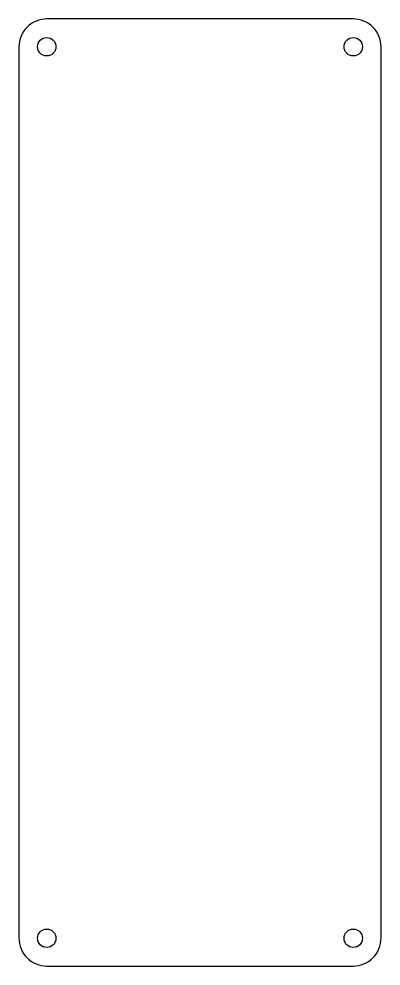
# Model space of a CAD drawing. Header units: millimetres. Extents: x -33 to 32, y -85 to 85.
import ezdxf

# ---------------------------------------------------------------- set-up
doc = ezdxf.new("R2010")
doc.units = ezdxf.units.MM
doc.layers.get('0').update_dxf_attribs({"linetype": 'CONTINUOUS'})

msp = doc.modelspace()

# ---------------------------------------------------------------- linework, layer by layer
msp.add_lwpolyline([(27.5, 85), (-27.5, 85, 0.414214), (-32.5, 80), (-32.5, -80, 0.414214), (-27.5, -85), (27.5, -85, 0.414214), (32.5, -80), (32.5, 80, 0.414214)], format="xyb", close=True)
for centre in [(-27.5, 80), (27.5, 80), (-27.5, -80), (27.5, -80)]:
    msp.add_circle(centre, 1.65)

doc.saveas('drawing.dxf')
